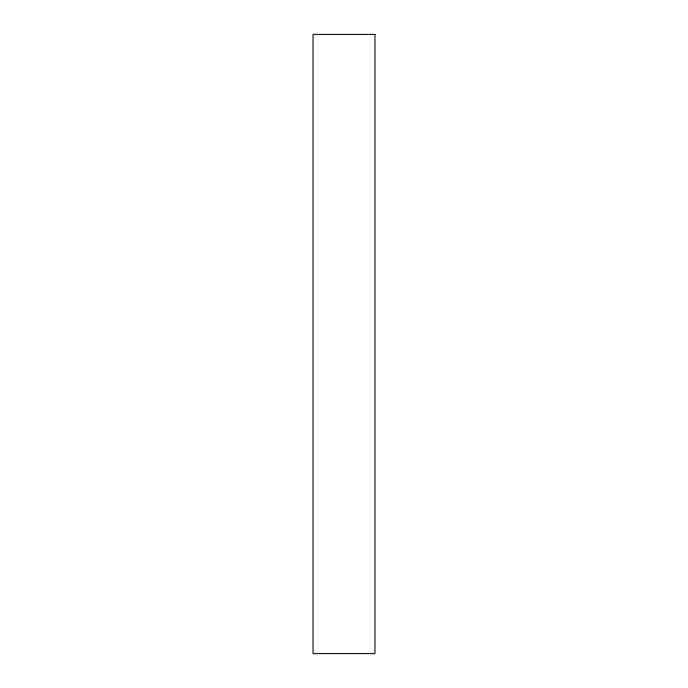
<?xml version="1.0" encoding="UTF-8"?>
<svg xmlns="http://www.w3.org/2000/svg" width="688" height="688" viewBox="0 0 688 688"><rect width="100%" height="100%" fill="white"/><g stroke="black" fill="none" stroke-linecap="round" stroke-linejoin="round"><path stroke-width="1.03" d="M374.96 34.4L313.04 34.4L313.04 653.6L374.96 653.6L374.96 34.4"/></g></svg>
